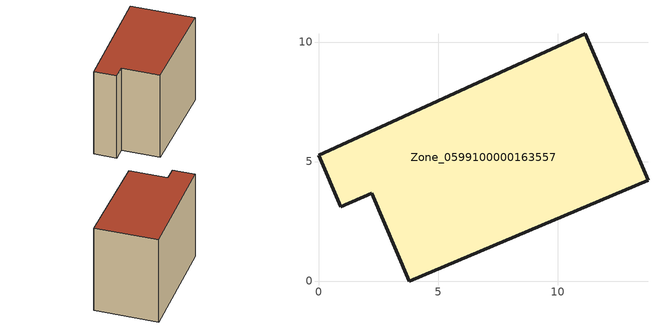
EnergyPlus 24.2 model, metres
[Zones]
Zone_0599100000163557
 floor ground (C_G): 2.22,3.67 0.93,3.11 0,5.26 11.16,10.34 13.78,4.22 3.8,0 z0
 wall outside (C_F): 11.16,10.34 0,5.26 0.93,3.11 2.22,3.67 3.8,0 13.78,4.22 11.16,10.34 z0:9.5
 roof outside (C_R): 3.8,0 13.78,4.22 11.16,10.34 0,5.26 0.93,3.11 2.22,3.67 z9.5
[BUILDING]
Pand.0599100000163557: North Axis=0; Terrain=City; Loads Convergence Tolerance Value=0.04; Temperature Convergence Tolerance Value=0.4; Solar Distribution=FullExterior; Maximum Number of Warmup Days=25; Minimum Number of Warmup Days=1
[Site:Location]
Rotterdam.The.Hague.AP_ZH_NLD Design_Conditions: Latitude=51.96; Longitude=4.45; Time Zone=1; Elevation=-4.5
[SITE:GROUNDTEMPERATURE:BUILDINGSURFACE]
18, 18, 18, 18, 18, 18, 18, 18, 18, 18, 18, 18
[MATERIAL] Thermal Absorptance=0.9; Solar Absorptance=0.7; Visible Absorptance=0.7
Name | Roughness | Thickness | Conductivity | Density | Specific Heat
G.TI.1946 | MediumSmooth | 0.15 | 1 | 540 | 1210
F.TI.1946 | Rough | 0.3 | 0.857143 | 1920 | 840
R.TI.1946 | MediumRough | 0.2 | 0.1 | 1500 | 1000
[CONSTRUCTION]
C_G: G.TI.1946
C_F: F.TI.1946
C_R: R.TI.1946
[ZONE]
Zone_0599100000163557: Type=1; Multiplier=1; Ceiling Height=Autocalculate; Volume=Autocalculate; Floor Area=autocalculate; Part of Total Floor Area=Yes
[ZONEINFILTRATION:DESIGNFLOWRATE]
Infil_Zone_0599100000163557: Zone or ZoneList or Space or SpaceList=Zone_0599100000163557; Schedule=AlwaysOn; Design Flow Rate Calculation Method=Flow/Area; Flow Rate per Floor Area=0.003; Constant Term Coefficient=1; Temperature Term Coefficient=0; Velocity Term Coefficient=0; Velocity Squared Term Coefficient=0
[HVACTEMPLATE:ZONE:IDEALLOADSAIRSYSTEM]
Zone_0599100000163557: Maximum Heating Supply Air Temperature=50; Minimum Cooling Supply Air Temperature=13; Maximum Heating Supply Air Humidity Ratio=0.0156; Minimum Cooling Supply Air Humidity Ratio=0.0077; Heating Limit=NoLimit; Cooling Limit=NoLimit; Dehumidification Control Type=ConstantSensibleHeatRatio; Cooling Sensible Heat Ratio=0.7; Dehumidification Setpoint=60; Humidification Control Type=None; Humidification Setpoint=30; Outdoor Air Method=None; Outdoor Air Flow Rate per Person=0.00944; Outdoor Air Flow Rate per Zone Floor Area=0; Outdoor Air Flow Rate per Zone=0; Demand Controlled Ventilation Type=None; Outdoor Air Economizer Type=NoEconomizer; Heat Recovery Type=None; Sensible Heat Recovery Effectiveness=0.7; Latent Heat Recovery Effectiveness=0.65
[ZONECONTROL:THERMOSTAT]
ThermostatControl_Zone_0599100000163557: Zone or ZoneList=Zone_0599100000163557; Control Type Schedule=DualSetpointControlType; Control 1=Thermostat_Zone_0599100000163557; Temperature Difference Between Cutout And Setpoint=0
[THERMOSTATSETPOINT:DUALSETPOINT]
Thermostat_Zone_0599100000163557: Heating Setpoint Temperature Schedule=HeatingSetpoint_Zone_0599100000163557; Cooling Setpoint Temperature Schedule=CoolingSetpoint_Zone_0599100000163557
[SCHEDULE:COMPACT]
HeatingSetpoint_Zone_0599100000163557: Through: 12/31, For: AllDays, Until: 24:00, 21
CoolingSetpoint_Zone_0599100000163557: Through: 12/31, For: AllDays, Until: 24:00, 24
DualSetpointControlType: Through: 12/31, For: AllDays, Until: 24:00, 4
AlwaysOn: Through: 12/31, For: AllDays, Until: 24:00, 1
